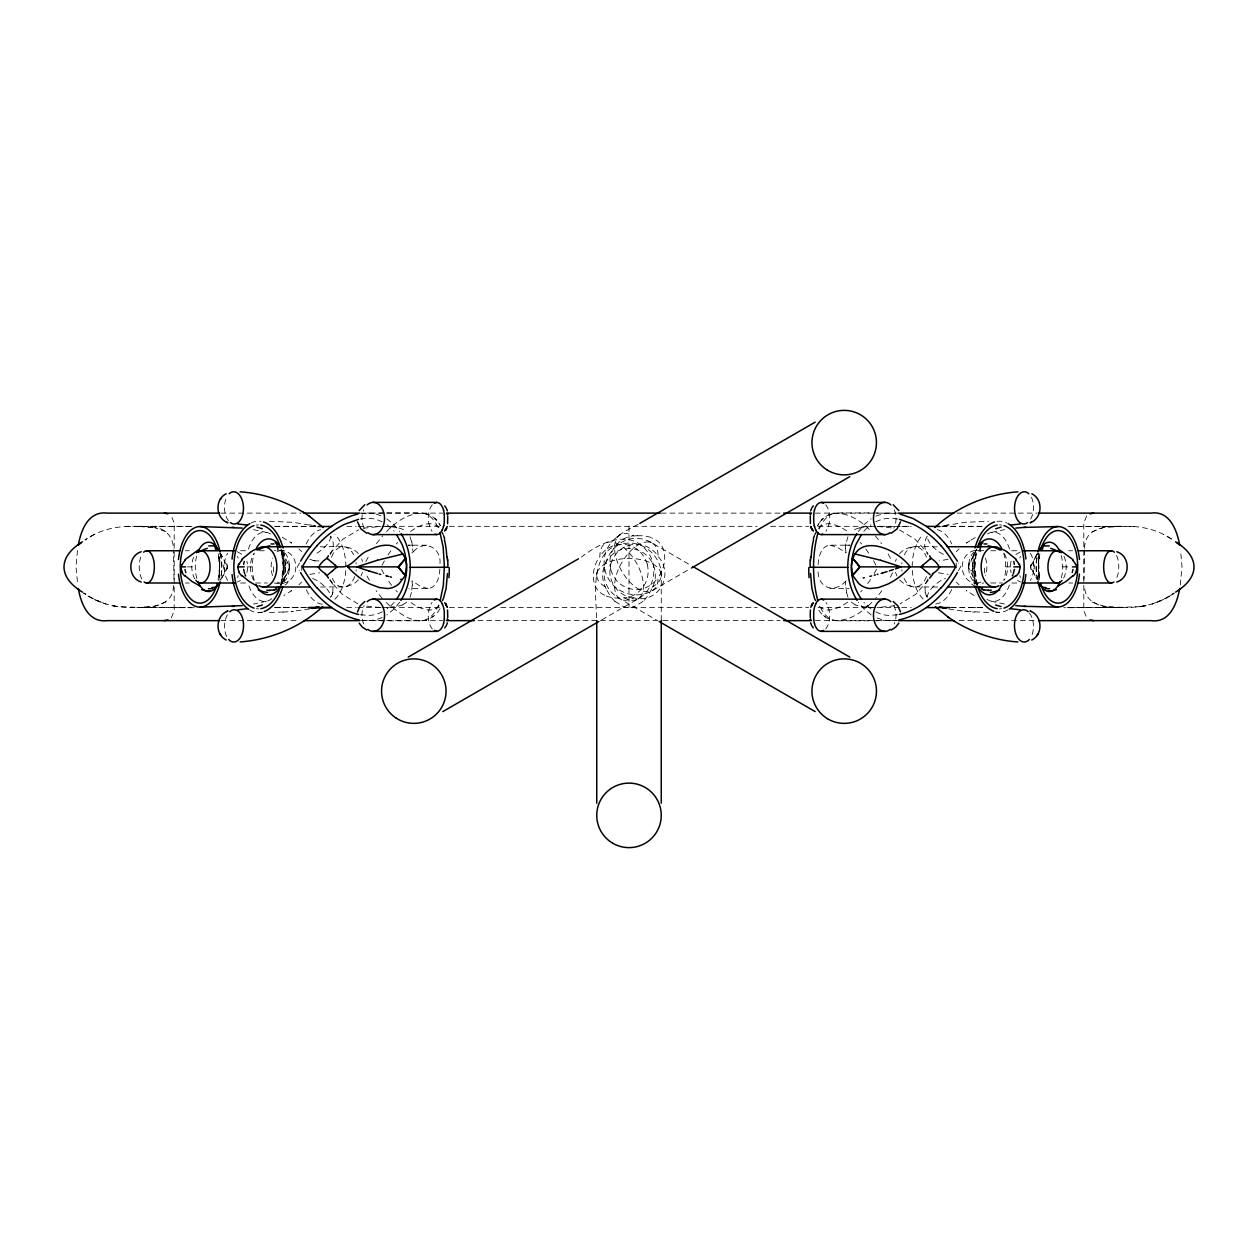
<?xml version="1.0" encoding="UTF-8"?>
<svg xmlns="http://www.w3.org/2000/svg" width="1258" height="1258" viewBox="0 0 1258 1258"><rect width="100%" height="100%" fill="white"/><g stroke="black" fill="none" stroke-linecap="round" stroke-linejoin="round"><path stroke-width="0.75" stroke-dasharray="5 3.75" d="M283.852 566.509L283.852 567.94M661.252 620.398L661.252 575.346C661.692 557.467 645.055 541.711 627.239 543.157C588.068 546.114 595.962 593.729 596.748 620.398M974.148 566.336L974.415 575.189M974.148 566.163L974.148 564.763M283.852 567.515L283.836 568.773M219.647 568.758L219.6 572.862M219.631 569.214L219.678 565.031M219.725 561.776L219.332 553.614M219.678 565.628L219.725 562.137M219.615 572.123L219.159 580.237M219.71 562.876L219.631 556.24M283.852 568.349L283.836 569.607M219.6 573.223L219.348 578.759M974.352 558.819L974.148 568.569M283.836 568.978L283.585 575.189M974.164 564.087L974.651 555.926M283.821 570.204L283.223 578.397M1038.668 553.614L1038.841 580.237M173.966 579.293L173.541 549.809M596.905 572.657L596.748 575.456M439.875 569.135C439.356 576.73 437.171 587.596 428.113 588.555L408.834 588.555M818.125 564.606C818.581 557.215 820.892 546.003 829.887 545.186L849.873 545.186L846.147 545.186M412.042 581.196L412.482 585.112M845.974 552.561L845.518 548.85M1038.369 556.24L1038.29 562.876M1084.459 549.809L1084.034 579.293M77.461 550.517L75.999 566.871L77.744 584.986M1180.271 584.986L1182.017 566.871L1180.554 550.517M332.772 592.88L333.024 585.536L330.083 579.01M1084.6 548.268C1084.333 526.85 1108.707 525.608 1124.573 526.426C1141.651 525.734 1158.964 530.011 1173.006 539.996L1163.744 534.493M173.4 585.473C173.871 605.255 151.966 608.29 136.839 607.441L139.213 607.441M411.46 592.455L410.171 596.811A15.678 14.844 87.4 0 1 409.872 597.487M846.54 541.522L847.829 537.166A15.678 14.86 87.4 0 1 848.128 536.49M280.849 584.876L283.27 566.871L281.525 551.429A41.97 24.704 90 0 1 280.88 584.891M610.68 564.071L613.244 557.781L617.285 552.341A26.104 26.088 0 0 1 658.154 556.461C674.823 575.11 658.296 604.327 633.623 597.802A32.252 16.889 -60 0 1 614.659 583.854A32.252 16.889 -60 0 1 637.491 545.343A32.252 16.889 -60 0 1 658.107 556.492M331.121 596.842L332.552 593.619M332.364 594.263L332.945 592.266M362.508 572.327L361.093 575.912M895.492 561.414L896.356 558.961M927.917 579.01L924.976 585.536L925.228 592.88M246.898 572.563L247.92 566.871L246.898 561.194M1011.102 561.194L1010.08 566.871L1011.102 572.563M280.267 587.47L289.639 567.216L281.383 549.07M819.273 529.099C822.323 521.142 828.786 512.541 838.221 512.949L871.196 512.934M438.633 604.862C435.598 612.615 429.387 620.949 420.219 620.807L386.961 620.807M975.532 551.57L976.538 549.243L968.739 564.638L968.88 569.402M606.199 588.901L605.145 586.715A27.251 27.22 -87.2 0 1 605.633 562.971A26.953 26.921 81.7 0 1 607.488 559.873A26.245 26.229 67.2 0 1 622.395 549.321L629 548.504L635.589 549.353A26.245 26.214 -1 0 1 650.496 559.889A26.953 26.937 -72 0 1 652.367 562.971A27.251 27.22 -84.1 0 1 652.855 586.7L651.801 588.901M365.874 561.555L369.852 553.976M976.617 549.07L968.361 566.855L976.9 585.269A27.943 16.448 -90 0 1 976.082 550.233M382.023 565.298L384.476 560.722M299.546 562.955L297.438 566.871L299.546 570.802M958.454 570.802L960.562 566.871L958.454 562.955M220.716 579.828L227.494 566.855L220.7 553.897M221.895 577.815L227.179 568.805L226.786 564.087M1037.3 553.897L1030.506 566.855L1037.284 579.812M1035.523 556.885L1037.378 553.74M1036.105 555.91L1030.506 566.855L1036.105 577.815M927.288 536.144C923.624 541.632 923.891 549.306 927.869 554.542M817.653 525.624L818.989 523.485L817.653 525.624C830.17 502.272 858.695 516.755 871.417 531.741M440.064 608.605C436.196 615.445 429.025 620.634 421.005 620.792M606.199 596.056A37.017 36.954 -31.1 0 0 620.634 597.959L624.377 597.802A32.252 16.889 60 0 0 643.341 583.854A32.252 16.889 60 0 0 620.509 545.343A32.252 16.889 60 0 0 599.893 556.492C590.961 567.94 589.404 590.222 606.277 595.852M637.366 535.719L633.623 535.939A32.252 16.889 60 0 0 614.659 549.888A32.252 16.889 60 0 0 637.491 588.398A32.252 16.889 60 0 0 658.107 577.249C667.227 565.408 668.438 543.613 651.723 537.905M171.308 617.772L174.186 610.853L174.186 522.888L171.308 515.984M387.967 554.967L392.182 548.991M1086.692 515.984L1083.814 522.888L1083.814 610.853L1086.692 617.772M928.467 579.969L915.604 594.389L900.115 603.84M329.926 553.426L342.915 539.179L358.467 529.901M330.131 554.542C334.109 549.306 334.376 541.632 330.712 536.144M399.714 602.236L393.723 609.328L386.851 614.91M858.286 531.521L864.277 524.413L871.149 518.831M376.488 543.629L382.747 535.814M818.471 528.502C826.16 518.941 839.495 525.907 847.42 531.426M358.53 579.828L353.608 584.074L345.887 586.841L320.334 587.014M899.47 553.913C908.622 542.638 925.511 547.639 937.666 546.727M439.262 605.585C431.415 614.785 418.096 607.614 410.344 602.142M396.38 543.943L397.78 542.418M301.7 582.061L298.995 584.703M956.316 551.602L959.021 548.96M386.583 531.741C399.305 516.771 427.814 502.241 440.347 525.624L439.011 523.485L440.347 525.624M642.948 601.403L633.875 607.001A16.59 16.59 -0.3 0 1 624.125 607.001L615.052 601.403M868.162 605.129C855.975 619.062 829.053 629.535 817.936 608.605M638.278 524.287C624.566 531.175 607.016 539.855 604.595 557.027C603.29 564.417 604.626 572.264 608.432 578.759C616.703 593.996 637.995 599.563 652.729 590.411L688.488 569.764M601.764 619.848L637.79 599.044C654.097 590.206 659.035 566.698 647.666 552.058C630.305 527.935 599.877 542.481 581.479 557.074M411.916 552.875L413.19 551.9L412.482 548.85M846.084 580.881C833.645 594.704 816.788 587.313 818.125 569.135M432.438 617.018L433.648 616.09M1015.882 554.479L1020.647 551.743M845.266 581.715L845.518 585.112M413.442 551.712C424.685 538.518 442.171 548.441 439.875 564.606M616.609 537.15L620.21 534.713L619.188 535.405M641.391 596.606L637.79 599.044L638.812 598.352M410.58 531.426C418.505 525.907 431.84 518.941 439.529 528.502M847.656 602.142C839.904 607.614 826.585 614.785 818.738 605.585M1163.76 599.343L1151.998 604.029L1163.634 599.358L1174.312 592.99C1157.266 606.089 1135.361 608.369 1114.604 607.394M291.054 591.008L291.73 590.568L283.852 595.49M966.977 542.67L966.301 543.11L971.648 539.619M1169.138 596.402L1174.39 593.037M970.956 540.075L975.783 537.276M94.256 534.493L84.994 539.996C100.184 528.973 119.148 525.545 137.562 526.363L190.996 526.316M240.451 580.488L237.353 582.014M165.93 601.984L154.592 606.152L142.311 607.268L190.996 607.425M1092.038 531.772L1103.124 527.605L1121.145 526.331L1114.792 526.316M402.875 604.595L405.658 602.959A12.8 12.14 87.4 0 0 406.664 602.11M382.133 617.568L375.293 619.958L367.651 620.807M875.867 516.173L882.833 513.767L890.475 512.934M309.845 574.387L319.548 572.799M948.076 559.307L939.018 560.942M363.216 528.234L380.356 526.426M894.784 605.743L877.644 607.551M859.277 527.983L858.679 528.14A24.389 23.116 87.4 0 0 855.125 529.382L852.342 531.018A12.8 12.14 87.4 0 0 851.839 531.442M266.24 601.324L253.44 604.044M991.807 532.338L1004.592 529.634M948.312 524.759L942.038 526.206L964.493 522.353L988.599 521.252M309.735 608.919L291.196 611.514M897.646 614.785L888.981 615.398A59.865 41.939 -90 0 1 875.631 611.797M360.354 518.972L367.289 518.312A60.148 42.143 90 0 1 382.385 521.944M938.452 572.799L948.155 574.387M361.706 513.343L384.854 512.934M896.294 620.398L872.989 620.807M866.589 526.866L872.737 526.504M391.411 607.111L385.262 607.488M269.448 612.473L285.44 611.923M283.05 612.111L293.554 611.341M274.291 582.989C302.942 589.231 302.942 544.51 274.291 550.752M318.982 560.942L314.5 560.785M1140.361 606.686L1113.959 607.504M143.381 607.284L137.091 607.457L139.717 607.472M1134.166 526.646L1067.004 526.316M150.866 526.363L156.071 526.316M191.939 526.599L123.834 526.646M258.582 612.567L262.199 612.536M1101.929 607.425L1107.134 607.394M1118.205 526.379L1066.061 526.599M1118.283 607.472L1120.909 607.457L1067.004 607.425M1097.731 607.598L1107.968 607.535M1106.773 607.551L1114.368 607.504M1091.472 607.614L1066.501 607.677M1100.42 607.567L1063.686 607.708M274.826 526.583L315.978 526.504M411.853 545.186L408.079 545.201L428.113 545.186M275.974 607.661L306.103 607.598M274.637 607.645L307.046 607.614M973.346 607.614L967.842 607.63L982.026 607.661M386.804 512.934L419.779 512.949C429.23 512.541 435.677 521.142 438.728 529.099M873.146 512.934L896.294 513.343M221.031 513.122L300.929 513.122M360.48 513.122L442.612 513.122M661.205 513.122L780.054 513.122M815.388 513.122L897.52 513.122M957.071 513.122L1036.969 513.122M143.208 526.316L136.855 526.331L154.876 527.605L139.795 526.379M274.904 526.316L316.104 526.316M346.815 526.473L356.281 526.457M358.184 526.457L380.922 526.442M381.96 526.316L439.954 526.316M449.358 526.316L757.174 526.316M770.651 526.316L808.642 526.316M818.046 526.316L876.04 526.316M879.861 526.316L900.241 526.316M903.936 526.316L909.738 526.316M941.896 526.316L983.096 526.316M320.334 546.727C332.489 547.639 349.378 542.638 358.53 553.913M185.398 550.752L189.282 550.752M1068.718 550.752L1072.602 550.752M240.593 550.752L246.301 550.752M259.321 550.752L267.246 550.752M983.709 550.752C955.058 544.51 955.058 589.231 983.709 582.989M990.754 550.752L998.679 550.752M1011.699 550.752L1017.408 550.752M246.914 566.871L252.245 566.871M1005.755 566.871L1011.086 566.871M187.363 566.871L195.289 566.855M1062.711 566.855L1070.637 566.871M240.593 583.004L246.206 583.004M255.563 583.004L267.246 582.989M990.754 582.989L1002.437 583.004M1011.794 583.004L1017.408 583.004M185.398 583.004L189.282 583.004M1068.718 583.004L1072.602 583.004M937.666 587.014L912.113 586.841L904.392 584.074L899.47 579.828M829.887 588.555L849.166 588.555M143.396 607.394C122.592 608.4 100.75 606.01 83.61 593.037M274.904 607.425L306.795 607.425M346.673 607.567L356.187 607.567M357.759 607.425L380.907 607.551M381.96 607.425L439.954 607.425M449.358 607.425L487.349 607.425M500.826 607.425L757.174 607.425M770.651 607.425L808.642 607.425M818.046 607.425L876.04 607.425M877.093 607.551L900.241 607.425M901.813 607.567L911.327 607.567M951.205 607.425L983.096 607.425M221.031 620.634L298.932 620.634M360.48 620.634L442.612 620.634M477.946 620.634L662.148 620.634M663.108 620.634L780.054 620.634M815.388 620.634L897.52 620.634M959.068 620.634L1036.969 620.634M385.011 620.807L361.706 620.398M837.781 620.807L871.039 620.807M942.022 526.504L983.174 526.583M877.078 526.442L899.816 526.457M901.719 526.457L911.185 526.473M950.954 607.614L983.363 607.645M188.008 607.677L191.499 607.677M367.525 512.934L375.167 513.767L382.133 516.173M194.314 607.708L166.528 607.614M181.97 607.677L157.58 607.567M890.35 620.807L882.833 619.99L875.867 617.568M150.032 607.535L160.269 607.598M143.632 607.504L151.227 607.551M269.401 521.252L293.507 522.353L315.962 526.206L313.729 525.687M144.041 607.504L117.639 606.686M1101.929 526.316L1107.134 526.363M988.552 612.473L964.446 611.341L948.265 608.919M995.801 612.536L999.418 612.567M150.866 607.394L156.071 607.425M877.644 526.426L894.784 528.234M829.887 545.186L837.026 547.104L846.084 552.875M428.113 588.555L420.974 586.637L411.916 580.881M380.356 607.551L363.216 605.743M420.219 620.807C408.425 620.351 398.456 612.473 389.838 605.129M385.262 526.504L391.411 526.866M872.737 607.488L866.589 607.111M836.995 620.792C828.157 620.461 822.37 612.363 819.367 604.862M964.446 611.341L966.804 611.514M972.56 611.923L974.95 612.111M897.646 518.972L890.711 518.312A60.148 42.143 -90 0 0 875.615 521.944M360.354 614.785L369.019 615.398A59.865 41.939 90 0 0 382.369 611.797M253.408 529.634L266.193 532.338M1004.56 604.044L991.76 601.324M309.924 559.307L313.808 560.643M313.148 560.518L315.113 560.911M309.688 524.759L311.984 525.294M398.723 527.983L399.321 528.14A24.389 23.116 -87.4 0 1 402.875 529.382L405.658 531.018A12.8 12.14 -87.4 0 1 406.161 531.442M1020.647 582.014L1017.549 580.488M237.353 551.743L242.118 554.479M899.533 529.901L915.085 539.179L928.074 553.426M357.885 603.84L342.396 594.389L329.533 579.969M94.24 599.343L106.002 604.029L94.366 599.358L83.688 592.99L88.862 596.402M855.125 604.595L852.342 602.959A12.8 12.14 -87.4 0 1 851.336 602.11M1092.07 601.984L1103.408 606.152L1121.161 607.441C1106.034 608.29 1084.129 605.255 1084.6 585.473M165.962 531.772L154.624 527.621C165.663 528.03 173.258 537.653 173.4 548.268M688.488 563.977L652.462 543.189C616.577 521.488 583.413 578.334 619.958 598.887L656.236 619.848M282.217 537.276L291.699 543.11L291.023 542.67M974.148 595.49L966.27 590.568L966.946 591.008M871.149 614.91L864.167 609.234L858.286 602.236M386.851 518.831L393.723 524.413L399.714 531.521M825.562 617.018L823.644 615.539M298.979 548.96L301.684 551.602M959.005 584.703L956.3 582.061M860.22 542.418L861.62 543.943M875.254 535.814L881.512 543.629M865.819 548.991L870.033 554.967M220.622 553.74L222.477 556.885M873.524 560.722L875.977 565.298M925.055 592.266L926.501 596.15M926.879 596.842L926.187 595.584M888.148 553.976L892.126 561.555M896.907 575.912L895.492 572.327M288.947 563.993L289.261 569.056L281.1 585.269A27.943 16.448 90 0 0 281.918 550.233M332.332 583.099L331.609 581.463M976.523 584.483L975.516 582.155L977.733 587.47M281.462 549.243L282.468 551.57M361.644 558.961L362.508 561.414M647.32 564.071L644.709 557.703L640.715 552.341A26.104 26.072 77 0 0 599.862 556.476M610.68 569.685L613.244 575.975L617.285 581.416A26.104 26.072 77 0 0 658.138 577.28M977.151 584.876L974.73 566.871L976.475 551.429A41.97 24.704 -90 0 0 977.12 584.891M846.54 592.455L847.829 596.811A15.678 14.844 -87.4 0 0 848.128 597.487M411.46 541.522L410.171 537.166A15.678 14.86 -87.4 0 0 409.872 536.49M974.777 578.397L974.179 569.811M283.349 555.926L283.821 563.301M1038.652 578.759L1038.4 572.862M660.937 571.006L661.252 575.346L661.173 574.12M283.648 558.819L283.852 564.417M283.836 563.694L283.852 565.801M1038.369 570.566L1038.385 571.352M283.852 565.455L283.852 566.871M629 526.442L629 607.315M363.735 623.968A16.134 11.291 -90 0 1 364.191 605.585M432.327 628.984A16.04 8.256 90 0 1 428.223 615.256A16.527 7.957 -87.4 0 1 431.981 602.566M364.191 528.156A16.134 11.291 -90 0 1 363.735 509.773M432.327 504.757A16.04 8.256 -90 0 0 428.223 518.5A16.527 7.957 87.4 0 0 431.981 531.191M893.809 605.585A16.134 11.291 -90 0 1 894.265 623.968M825.673 628.984A16.04 8.256 -90 0 0 829.777 615.256A16.527 7.957 87.4 0 0 826.019 602.566M894.265 509.773A16.134 11.291 -90 0 1 893.809 528.156M825.673 504.757A16.04 8.256 90 0 1 829.777 518.5A16.527 7.957 -87.4 0 1 826.019 531.191M1003.632 553.111A27.943 16.448 -90 0 1 1003.711 580.315M975.956 586.134A43.983 18.681 -59.5 0 1 969.682 581.526M984.7 573.129A44.014 8.822 82.7 0 1 984.479 566.996M1061.217 555.454A24.657 13.335 -90 0 1 1061.154 578.444M1038.227 580.363A24.657 13.335 -90 0 1 1038.353 553.033M866.605 606.954A47.537 45.036 -87.4 0 1 855.047 604.878M846.728 592.424A61.39 58.104 -87.6 0 1 845.769 585.096M845.297 548.818A61.375 58.544 86.7 0 1 846.288 541.459M859.277 527.951A60.793 57.585 87.4 0 1 866.589 526.898M254.289 580.315A27.943 16.448 90 0 1 254.368 553.111M288.318 581.526A43.983 18.681 59.5 0 1 282.044 586.134M273.521 566.996A44.014 8.822 -82.7 0 1 273.3 573.129M196.846 578.444A24.657 13.335 90 0 1 196.783 555.454M219.647 553.033A24.657 13.335 90 0 1 219.773 580.363M402.953 604.878A47.537 45.036 87.4 0 1 391.395 606.954M412.231 585.096A61.39 58.104 87.6 0 1 411.272 592.424M411.712 541.459A61.375 58.544 -86.7 0 1 412.703 548.818M391.411 526.898A60.793 57.585 -87.4 0 1 398.723 527.951M892.598 572.815A135.565 80.323 89.4 0 1 888.588 580.331M881.921 590.647A135.565 80.323 89.4 0 1 875.662 598.431M871.81 602.472A135.565 80.323 89.4 0 1 868.335 605.711M876.527 569.229A121.413 71.785 88.7 0 1 874.058 573.79M870.536 579.482A121.413 71.785 88.7 0 1 866.29 585.426M862.06 590.442A121.413 71.785 88.7 0 1 860.661 591.936M870.976 608.903A59.865 41.939 -90 0 1 863.869 602.362M863.837 531.316A60.148 42.143 -90 0 1 870.961 524.822M937.226 529.649A37.41 22.015 -90 0 1 943.374 532.669A38.165 22.471 -90 0 1 949.019 538.943A37.41 22.015 -90 0 1 951.677 543.896M956.127 562.924A37.41 22.015 -90 0 1 956.111 570.503M951.646 589.53A37.41 22.015 -90 0 1 935.669 604.029M923.105 599.012A37.41 22.015 -90 0 1 920.337 537.669A38.023 22.392 -90 0 1 923.089 534.398M997.059 521.378A45.54 26.811 -90 0 1 1006.872 522.966M1008.035 609.847A45.54 26.811 -90 0 1 995.471 611.765M974.761 584.545A45.54 26.811 -90 0 1 974.525 549.982M1001.635 608.668A41.97 24.704 -90 0 1 999.418 608.841M999.465 524.9A41.97 24.704 -90 0 1 1001.683 525.073M1031.403 497.319A16.134 9.498 -88.4 0 1 1029.484 520.781M943.406 554.338A16.134 6.62 38.2 0 1 927.539 536.317M1029.421 612.992A16.134 9.498 88.5 0 1 1031.324 636.469M927.508 597.377A16.134 6.62 -38.1 0 1 945.387 578.491M980.941 581.982A16.134 9.136 -90 0 1 968.613 566.871A16.134 9.136 -90 0 1 980.941 551.759M985.439 558.159A16.134 9.136 -90 0 1 985.439 575.598M1063.969 556.319A16.134 9.136 -90 0 1 1063.057 579.057M1030.286 553.316A16.134 7.564 -90 0 1 1030.286 580.441M1020.49 577.438A16.134 7.564 -90 0 1 1019.845 575.598M1019.845 558.159A16.134 7.564 -90 0 1 1020.49 556.319M1116.569 555.47A16.134 7.564 -90 0 1 1116.176 579.057M987.451 534.021A34.737 18.791 -90 0 1 1006.038 541.066A34.611 18.713 -90 0 1 1009.875 550.155M1009.388 585.017A34.611 18.713 -90 0 1 986.146 598.666M977.545 585.017A34.611 18.713 -90 0 1 977.073 550.155M1037.457 579.828A40.303 21.795 -90 0 1 1037.473 553.913M1004.34 553.677A20.159 13.209 -90 0 1 1004.34 580.08M904.329 554.794A20.159 13.209 -90 0 1 926.486 557.215M926.486 576.541A20.159 13.209 -90 0 1 914.896 587.03A20.159 13.209 -90 0 1 903.307 576.541M901.986 571.163A20.159 13.209 -90 0 1 901.829 569.748M901.829 564.009A20.159 13.209 -90 0 1 901.986 562.593M389.666 605.711A135.565 80.323 -89.4 0 1 386.19 602.472M382.338 598.431A135.565 80.323 -89.4 0 1 376.079 590.647M369.412 580.331A135.565 80.323 -89.4 0 1 365.402 572.815M397.339 591.936A121.413 71.785 -88.7 0 1 395.94 590.442M391.71 585.426A121.413 71.785 -88.7 0 1 387.464 579.482M383.942 573.79A121.413 71.785 -88.7 0 1 381.473 569.229M394.131 602.362A59.865 41.939 90 0 1 387.024 608.903M387.039 524.822A60.148 42.143 90 0 1 394.163 531.316M322.331 604.233A37.52 22.094 90 0 1 306.307 589.703M301.826 570.613A37.52 22.094 90 0 1 301.81 563.018M306.276 543.928A37.52 22.094 90 0 1 308.981 538.943A38.165 22.471 90 0 1 314.626 532.653A37.52 22.094 90 0 1 320.759 529.634M334.927 599.217A37.52 22.094 90 0 0 337.71 537.685A38.023 22.392 90 0 0 334.911 534.398M262.529 612.033A45.665 26.89 90 0 1 249.933 610.099M251.113 522.951A45.665 26.89 90 0 1 260.956 521.362M283.553 550.061A45.665 26.89 90 0 1 283.302 584.734M258.582 608.841A41.97 24.704 90 0 1 256.365 608.668M256.317 525.073A41.97 24.704 90 0 1 258.535 524.9M228.516 520.781A16.134 9.498 88.4 0 1 226.597 497.319M330.461 536.317A16.134 6.62 -38.2 0 1 314.594 554.338M226.676 636.469A16.134 9.498 -88.5 0 1 228.579 612.992M312.613 578.491A16.134 6.62 38.1 0 1 330.492 597.377M277.059 551.759A16.134 9.136 -90 0 1 289.387 566.871A16.134 9.136 -90 0 1 277.059 581.982M272.561 575.598A16.134 9.136 -90 0 1 272.561 558.159M194.943 579.057A16.134 9.136 -90 0 1 194.031 556.319M237.51 556.319A16.134 7.564 -90 0 1 238.155 558.159M238.155 575.598A16.134 7.564 -90 0 1 237.51 577.438M227.714 580.441A16.134 7.564 -90 0 1 227.714 553.316M141.824 579.057A16.134 7.564 -90 0 1 141.431 555.47M270.549 534.021A34.737 18.791 90 0 0 251.962 541.066A34.611 18.713 90 0 0 248.125 550.155M271.854 598.666A34.611 18.713 90 0 1 248.612 585.017M280.927 550.155A34.611 18.713 90 0 1 280.455 585.017M220.527 553.913A40.303 21.795 90 0 1 220.543 579.828M253.66 580.08A20.159 13.209 -90 0 1 253.66 553.677M331.514 557.215A20.159 13.209 -90 0 1 353.671 554.794M356.014 562.593A20.159 13.209 -90 0 1 356.171 564.009M356.171 569.748A20.159 13.209 -90 0 1 356.014 571.163M354.693 576.541A20.159 13.209 -90 0 1 343.104 587.03A20.159 13.209 -90 0 1 331.514 576.541M637.366 535.798A37.017 36.954 -31.1 0 1 651.801 537.701M610.853 569.638A26.827 26.795 -88.7 0 1 633.607 535.735M633.607 597.959A26.827 26.78 15.2 0 1 610.838 564.119M605.145 586.715A32.252 16.889 0 0 1 606.56 563.222A32.252 16.889 0 0 1 651.44 563.222A32.252 16.889 0 0 1 652.855 586.715M614.942 601.497A46.939 46.923 -63.7 0 1 606.309 588.854M651.691 588.854A46.939 46.923 16.4 0 1 643.058 601.497M647.147 564.119A26.827 26.795 -88.7 0 1 624.393 598.006M219.521 566.871L218.153 580.237A36.293 19.625 90 0 0 218.137 553.52L219.521 566.871M1038.558 563.615L1039.847 580.237A36.293 19.625 -90 0 1 1039.863 553.52L1038.558 563.615M822.197 519.617L821.568 520.23L823.314 518.516L822.197 519.617M830.28 514.333L828.582 514.994L831.774 513.783L830.28 514.333M1145.959 605.68L1139.764 606.718L1145.959 605.68M112.041 605.68L118.236 606.718L112.041 605.68M427.72 514.333L426.226 513.783L429.418 514.994L427.72 514.333M651.361 542.638L648.546 541.286L652.462 543.189L651.361 542.638M435.803 519.617L434.686 518.516L436.432 520.23L435.803 519.617M972.686 569.182A4.041 2.374 -90 0 0 970.956 562.829A4.041 2.374 -90 0 0 968.581 568.553A4.041 2.374 -90 0 0 972.686 569.182M1034.013 568.899A3.57 1.934 -90 0 0 1032.614 563.301A3.57 1.934 -90 0 0 1030.679 568.349A3.57 1.934 -90 0 0 1034.013 568.899M285.204 564.826A4.041 2.374 90 0 0 287.264 570.896A4.041 2.374 90 0 0 289.324 564.826A4.041 2.374 90 0 0 285.204 564.826M223.893 565.078A3.57 1.934 90 0 0 225.559 570.424A3.57 1.934 90 0 0 227.242 565.078A3.57 1.934 90 0 0 223.893 565.078"/><path stroke-width="1.5" d="M406.365 569.371L406.365 564.37A44.722 31.34 90 0 0 403.519 548.394A43.259 30.302 -90 0 0 401.931 544.179L396.616 534.729M400.909 600.443C413.237 580.567 413.3 553.677 401.16 533.707M410.187 567.342L447.565 567.279M447.722 516.095L447.596 523.674M810.278 617.647L810.294 614.423M406.774 567.342L404.714 576.306L399.179 583.618A36.419 25.522 90 0 1 395.814 586.086A32.362 22.66 90 0 1 387.621 588.508L379.397 587.58L370.245 584.137A109.886 76.974 -90 0 1 347.79 566.933M810.545 560.628L810.702 556.995M447.455 573.491L446.118 588.382L443.461 598.383M851.241 566.1C855.125 530.467 896.86 548.394 910.179 566.871L955.655 566.871L954.036 569.795A118.142 82.761 -90 0 1 941 587.989M444.294 618.999L444.278 611.514A16.716 7.406 -89.8 0 0 443.681 608.07L443.461 607.001A14.278 6.526 -89.3 0 0 442.329 604.076M813.706 514.758L813.722 522.243A16.716 7.406 -89.8 0 0 814.319 525.687M243.643 564.386L244.241 561.414M1014.357 569.371L1013.366 573.601M1072.98 569.481L1072.697 570.786M443.461 526.756L443.712 525.718M357.461 611.938L360.197 605.774L364.836 601.481M900.539 521.803L897.111 528.863L891.246 533.266M78.31 545.249C80.905 530.278 88.327 510.764 107.197 513.122L219.568 513.122M1179.721 588.492C1177.048 603.29 1169.783 623.386 1150.818 620.634L1038.432 620.634M447.329 622.836L446.621 624.943M810.671 510.905L811.379 508.814M444.703 531.096L447.25 526.41M810.75 607.331L813.297 602.661M813.297 538.911L814.413 535.641M440.19 600.569L443.351 585.3L444.341 566.666M818.015 532.559C812.165 554.589 812.008 578.507 817.81 600.569M1072.162 572.563L1072.461 571.698M218.263 583.728L217.367 585.552M810.435 610.004L810.278 613.605M443.146 599.154L442.486 600.601M815.011 534.225L815.656 532.889M1012.36 575.912L1012.894 574.796M442.36 529.76L441.684 531.018M815.64 603.997L816.316 602.739A21.04 10.206 87 0 1 817.558 600.978M1031.749 640.023C1043.464 634.331 1042.379 615.351 1030.129 611.042M932.791 574.356L929.631 578.145M446.181 625.792L444.719 627.836M811.819 507.949L813.281 505.905M1075.543 572.327L1075.936 571.557A8.303 7.579 88 0 0 1076.801 566.871A8.334 7.627 88.3 0 0 1076.298 564.638M317 587.989A118.142 82.761 90 0 1 303.949 569.811L302.345 566.871L303.964 563.946A118.236 82.824 90 0 1 317 545.768M300.568 561.162C313.132 539.415 332.961 520.183 357.901 514.035M957.432 572.579C944.664 594.672 924.378 614.25 898.872 619.974M328.401 555.784L326.986 558.237L328.102 559.197M856.84 533.707C844.7 553.677 844.763 580.567 857.091 600.443M227.824 522.746C215.543 518.438 214.505 499.473 226.173 493.765M220.339 499.332L220.873 498.483M1037.048 635.321L1038.07 633.717M359.19 510.591L364.836 504.725M898.81 623.166L895.727 627.082L891.246 630.022M861.384 534.729L856.069 544.179A43.259 30.302 90 0 0 854.481 548.394A44.722 31.34 -90 0 0 851.635 564.37L851.635 569.371M398.11 566.871L405.674 558.08M910.179 566.871L859.67 566.871L858.789 568.034M859.403 567.531L854.905 572.972M216.974 586.118L216.879 586.228A35.68 13.807 41.2 0 1 211.831 587.612M858.333 568.899L857.673 569.748M857.657 569.465L853.6 574.041M302.345 566.871L342.726 566.871C353.105 566.556 358.53 553.363 368.893 550.281C375.246 547.073 382.416 544.447 389.634 545.406C399.273 547.01 406.57 556.476 406.759 566.1M817.574 600.994L818.109 600.443A16.527 7.957 87.4 0 1 823.675 600.097M854.386 573.538L852.374 575.299M185.02 559.637L198.906 549.494M241.835 559.323L250.94 551.9M1072.932 575.724L1066.045 581.463L1057.742 586.134M853.427 574.56L852.326 575.661M1015.835 575.708L1000.535 586.259M405.626 558.442L398.503 567.389M934.82 527.527C957.181 506.471 987.404 494.127 1017.911 491.831M322.693 606.655C300.363 627.38 270.439 639.63 240.168 641.942M328.369 578.145L326.954 575.535L332.427 570.88M82.399 541.821C57.931 556.696 57.837 577.202 82.368 592.078M930.118 559.024L931.014 558.237L929.599 555.784M929.976 559.15L923.199 564.858M332.662 570.692L336.94 567.091M921.06 566.65L922.979 565.046M78.672 544.667L81.188 542.748M1175.632 592.078C1200.163 577.202 1200.069 556.696 1175.601 541.821M326.813 558.363L325.114 559.59A28.226 24.83 54.9 0 0 318.667 566.996M251.396 551.617L252.308 551.035M227.871 611.042C215.621 615.351 214.536 634.331 226.251 640.023M253.235 550.485L254.619 549.699M1030.176 522.746C1042.457 518.438 1043.495 499.473 1031.827 493.765M408.221 657.101L578.476 558.804M639.772 523.407L815.168 422.153M442.832 711.603L598.777 621.562M691.475 568.05L849.779 476.656M226.754 611.514L227.588 611.168M1030.459 522.62L1031.293 522.274M141.226 551.743C127.373 555.957 127.373 577.784 141.226 582.014M1116.774 582.014C1130.628 577.784 1130.628 555.957 1116.774 551.743M356.863 566.886L377.369 560.266M900.303 567.185L895.507 568.868M893.384 569.575L889.327 570.88M887.079 571.588L882.896 572.83M257.009 606.592L262.372 604.988M995.676 528.753L1001.038 527.149M882.754 572.877L881.166 573.334M377.526 560.219L403.079 553.96M877.974 574.23L877.188 574.45M313.761 607.976L318.651 606.733M875.301 574.953L874.263 575.221M871.621 575.912L869.813 576.368M358.64 519.302L344.975 524.177A135.581 94.979 -90 0 0 316.985 545.72M899.36 614.439L902.788 613.574A131.147 91.865 -90 0 0 940.89 587.801M864.309 577.689L863.13 577.972M312.031 608.385L316.01 607.457M1044.407 545.878L1049.251 545.925M164.358 620.634L167.974 619.942M1090.026 513.814L1093.642 513.122M212.665 588.728L208.451 588.697M274.527 590.081L269.558 590.112M208.749 545.925L213.593 545.878M1049.549 588.697L1045.382 588.728M247.417 608.715L237.872 609.8M1010.63 525.042L1020.175 523.988M988.442 590.112L983.473 590.081M984.055 543.975L986.901 543.959M1023.87 527.416L1058.104 526.552M1015.835 528.077L1025.805 527.244M199.928 607.189L242.212 605.617M232.227 606.45L234.177 606.293M271.099 543.959L273.945 543.975M317.944 526.504L331.656 526.473M308.933 607.598L331.452 607.567L308.053 607.598M372.824 502.382L436.903 502.367M821.097 502.367L885.176 502.382M304.043 513.122L359.662 513.122M446.433 513.122L660.198 513.122M783.671 513.122L811.567 513.122M898.338 513.122L953.957 513.122M1038.432 513.122L1150.818 513.122C1169.783 510.371 1177.048 530.451 1179.721 545.249M372.824 534.619L436.825 534.603M821.175 534.603L885.176 534.619M263.142 546.727L310.632 546.727M947.368 546.727L994.858 546.727M146.51 550.752L179.69 550.752M200.588 550.752L234.963 550.752M1023.037 550.752L1057.412 550.752M1078.31 550.752L1111.49 550.752M238.014 566.871L244.241 566.871M1013.759 566.871L1019.986 566.871M182.457 572.327L182.064 571.557A8.303 7.579 -88 0 1 181.199 566.871L185.602 566.871M347.821 566.871L398.33 566.871L399.242 568.364M1072.398 566.871L1076.785 566.871M847.813 567.342L810.482 567.279M146.51 582.989L179.69 583.004M200.588 582.989L234.963 583.004M1023.037 583.004L1057.412 582.989M1078.31 583.004L1111.49 582.989M263.142 587.014L309.672 587.014M948.328 587.014L994.858 587.014M372.824 599.138L436.825 599.138M821.175 599.138L885.176 599.138M219.568 620.634L107.197 620.634C88.327 622.977 80.905 603.463 78.31 588.492M304.043 620.634L359.662 620.634M446.433 620.634L474.329 620.634M783.671 620.634L811.567 620.634M898.338 620.634L953.957 620.634M372.824 631.374L436.903 631.39M821.097 631.39L885.176 631.374M900.099 514.035L913.182 518.579L926.454 526.363L940.056 526.504M926.548 607.567L949.947 607.598M199.896 526.552L242.165 528.077M1058.072 607.189L1023.823 606.293M237.825 523.988L247.37 525.042M1020.128 609.8L1010.583 608.715M240.089 491.831C262.733 493.278 284.78 500.983 304.106 512.745M1017.832 641.942C995.188 640.464 973.142 632.711 953.831 620.933M232.195 527.244L234.13 527.416M1015.788 605.617L1025.773 606.45M1090.026 619.942L1093.642 620.634M164.358 513.122L167.974 513.814M359.128 619.974C333.622 614.25 313.336 594.672 300.568 572.579M854.921 553.96L880.474 560.219M401.491 579.451L400.689 579.278M939.349 606.733L945.969 608.385M941.99 607.457L944.239 607.976M899.36 519.302L913.025 524.177A135.581 94.979 90 0 1 941.015 545.72M358.64 614.439L355.212 613.574A131.147 91.865 90 0 1 317.11 587.801M391.427 577.155L390.09 576.84M388.612 576.463L387.181 576.117M386.646 575.975L385.86 575.771M380.812 574.45L379.004 573.947M880.631 560.266L901.011 566.808M377.369 573.491L376.032 573.113M375.104 572.83L373.862 572.469M256.962 527.149L262.324 528.753M373.374 572.327L370.182 571.352M995.628 604.988L1000.991 606.592M369.805 571.242L368.877 570.943M368.673 570.88L364.616 569.575M364.16 569.434L363.389 569.166M362.493 568.868L358.105 567.342M1030.412 611.168L1031.245 611.514M226.707 522.274L227.541 522.62M200.258 586.134L191.955 581.463L185.068 575.724M257.528 586.291L249.226 581.526L242.165 575.708M366.754 533.266L360.889 528.863L357.461 521.803M366.754 630.022L362.273 627.082L359.19 623.166M1059.094 549.494L1072.98 559.637M1003.381 549.699L1004.765 550.485M692.985 566.572L849.779 657.101M659.223 621.562L815.168 711.603M1005.692 551.035L1006.604 551.617M935.307 606.655L948.721 617.568M309.216 516.095L323.18 527.527M303.414 512.289L309.908 516.535M1007.06 551.9L1016.165 559.323M948.045 617.128L954.539 621.389M893.164 504.725L898.81 510.591M893.164 601.481L897.803 605.774L900.539 611.938M931.187 558.363L932.886 559.59A28.226 24.83 -54.9 0 1 939.333 566.996M326.891 575.582L325.209 574.356M926.454 526.363L933.09 531.505M1176.812 542.748L1179.328 544.667M921.06 567.091L925.338 570.692M925.574 570.88L930.181 574.78M334.801 564.858L328.401 559.464M335.021 565.046L336.94 566.65M933.294 531.678L935.197 533.345M936.141 534.194L940.229 538.188M405.674 575.661L403.189 572.752M852.326 558.08L854.449 560.282M852.374 558.442L856.478 562.876M940.324 538.282L943.972 542.245M404.463 574.434L403.614 573.538M440.426 600.994L439.891 600.443A16.527 7.957 -87.4 0 0 434.325 600.097M403.299 573.192L401.522 570.865M854.858 560.738L857.893 564.575M403.095 572.972L398.55 567.169M944.16 542.465L945.12 543.582M856.384 562.468L857.185 563.726M401.601 571.274L400.343 569.465M945.214 543.692L946.063 544.714M813.297 531.096L810.907 526.945M444.703 602.661L447.093 606.796M813.281 627.836L811.819 625.792M444.719 505.905L446.181 507.949M857.201 563.442L858.333 565.141M946.158 544.84L946.912 545.752M400.453 569.89L399.211 568.034M1041.026 586.118L1041.121 586.228A35.68 13.807 -41.2 0 0 1046.169 587.612M947.007 545.878L957.432 561.162M857.893 564.292L858.789 565.707M858.349 564.858L859.67 566.871M1040.618 585.52L1039.737 583.728M219.93 633.717L220.952 635.321M816.316 531.018L815.64 529.76M955.655 566.871L954.036 563.946A118.236 82.824 -90 0 0 941 545.768M442.36 603.997L441.684 602.739A21.04 10.206 -87 0 0 440.442 600.978M239.067 571.619L238.878 571.242A8.507 7.988 -88.7 0 1 238.564 564.166M442.344 532.889L442.989 534.225M245.106 574.796L245.64 575.912M815.514 600.601L814.854 599.154M810.404 523.627L810.278 516.095M447.565 610.004L447.722 617.647M811.379 624.943L810.671 622.836M446.621 508.814L447.329 510.905M814.539 598.383L811.882 588.382L810.545 573.491M443.587 535.641L444.703 538.911M185.539 571.698L185.838 572.563M439.986 532.559L443.162 547.01L444.341 565.958M244.634 573.601L243.643 569.371M810.75 526.41L811.033 527.306M446.967 606.435L447.25 607.331M814.288 525.718L814.539 526.756M1013.759 561.414L1014.357 564.386M185.303 570.786L185.02 569.481M851.226 567.342L853.286 576.306L858.821 583.618A36.419 25.522 -90 0 0 862.186 586.086A32.362 22.66 -90 0 0 870.379 588.508L878.603 587.58L887.755 584.137A109.886 76.974 90 0 0 910.21 566.933M813.706 618.999L813.722 611.514A16.716 7.406 89.8 0 1 814.319 608.07L814.539 607.001A14.278 6.526 89.3 0 1 815.671 604.076M444.294 514.758L444.278 522.243A16.716 7.406 89.8 0 1 443.681 525.687M447.298 556.995L447.455 560.628M661.252 620.398L661.252 803.186M596.748 620.398L596.748 803.186M367.132 601.686A16.134 11.291 -90 0 1 381.599 604.406A16.134 11.291 -90 0 1 382.118 625.226A16.134 11.291 -90 0 1 367.823 629.409M448.052 619.628A9.372 0.802 82.4 0 1 447.235 618.952M443.571 623.622A16.841 8.208 87.5 0 1 434.387 630.415M444.357 619.03A16.417 7.406 89.6 0 1 443.508 623.543M367.132 504.93A16.134 11.291 -90 0 1 381.599 507.65A16.134 11.291 -90 0 1 382.118 528.47A16.134 11.291 -90 0 1 367.823 532.653M447.235 514.789A9.372 0.802 -82.4 0 1 448.052 514.113M434.387 503.342A16.841 8.208 -87.5 0 1 443.571 510.119M443.508 510.198A16.417 7.406 -89.6 0 1 444.357 514.711M443.398 526.693A14.278 6.526 89.3 0 1 442.329 529.665M441.684 531.033A21.04 10.206 87 0 1 440.442 532.779L439.891 533.313A16.527 7.957 87.4 0 1 435.142 534.1M890.177 629.409A16.134 11.291 -90 0 1 875.883 625.226A16.134 11.291 -90 0 1 876.401 604.406A16.134 11.291 -90 0 1 890.868 601.686M810.765 618.952A9.372 0.802 -82.4 0 1 809.948 619.628M823.613 630.415A16.841 8.208 -87.5 0 1 814.429 623.622M814.492 623.543A16.417 7.406 -89.6 0 1 813.643 619.03M890.177 532.653A16.134 11.291 -90 0 1 875.883 528.47A16.134 11.291 -90 0 1 876.401 507.65A16.134 11.291 -90 0 1 890.868 504.93M809.948 514.113A9.372 0.802 82.4 0 1 810.765 514.789M814.429 510.119A16.841 8.208 87.5 0 1 823.613 503.342M813.643 514.711A16.417 7.406 89.6 0 1 814.492 510.198M815.671 529.665A14.278 6.526 -89.3 0 1 814.602 526.693M816.316 531.033A21.04 10.206 -87 0 0 817.558 532.779L818.109 533.313A16.527 7.957 -87.4 0 0 822.858 534.1M977.67 547.104A27.943 16.448 -90 0 1 1002.076 549.243M1002.06 584.483A27.943 16.448 -90 0 1 978.913 588.555M999.811 589.955A42.599 23.808 -48.6 0 1 990.36 592.392M991.273 590.065A35.995 15.804 -40.2 0 1 988.222 590.552M983.709 589.719A35.538 15.065 -39.2 0 1 981.602 589.263M982.545 587.973A41.262 17.958 -42.2 0 1 978.441 586.92M980.076 550.249A36.875 15.898 53.5 0 1 982.828 542.402M988.128 545.783A37.253 15.332 38 0 1 1000.267 550.108M1000.865 549.29A48.197 27.141 48.8 0 1 1001.918 549.856M1019.467 564.323A8.507 8.004 89 0 1 1019.106 571.368M1019.373 571.918A18.964 17.706 -90 0 1 1016.055 575.96M1015.772 559.81A17.172 15.159 76.3 0 1 1019.059 564.543M1075.936 572.642A18.791 16.952 -90 0 1 1073.153 576.022M1039.674 549.982A24.657 13.335 -90 0 1 1059.739 551.319M1059.881 582.045A24.657 13.335 -90 0 1 1039.941 584.294M1056.421 589.625A35.696 16.952 -48.1 0 1 1048.181 590.867M1050.697 548.346A35.743 13.634 40.6 0 1 1059.55 552.152M1072.634 560.109A16.228 13.885 78.1 0 1 1075.905 564.858M1042.426 549.384A35.822 13.744 53 0 1 1043.92 545.296M939.789 567.043A27.975 24.468 27.9 0 1 932.367 573.79M279.087 588.555A27.943 16.448 90 0 1 255.94 584.483M255.924 549.243A27.943 16.448 90 0 1 280.33 547.104M267.639 592.392A42.599 23.808 48.6 0 1 258.189 589.955M269.778 590.552A35.995 15.804 40.2 0 1 266.727 590.065M276.398 589.263A35.538 15.065 39.2 0 1 274.291 589.719M279.559 586.92A41.262 17.958 42.2 0 1 275.455 587.973M275.172 542.402A36.875 15.898 -53.5 0 1 277.924 550.249M257.733 550.108A37.253 15.332 -38 0 1 269.872 545.783M256.082 549.856A48.197 27.141 -48.8 0 1 257.135 549.29M241.945 575.96A18.964 17.706 90 0 1 238.627 571.918M238.941 564.543A17.172 15.159 -76.3 0 1 242.228 559.81M181.199 566.871A8.334 7.627 -88.3 0 1 181.702 564.638M184.847 576.022A18.791 16.952 90 0 1 182.064 572.642M218.059 584.294A24.657 13.335 90 0 1 198.119 582.045M198.261 551.319A24.657 13.335 90 0 1 218.326 549.982M209.819 590.867A35.696 16.952 48.1 0 1 201.579 589.625M198.45 552.152A35.743 13.634 -40.6 0 1 207.303 548.346M182.095 564.858A16.228 13.885 -78.1 0 1 185.366 560.109M214.08 545.296A35.822 13.744 -53 0 1 215.574 549.384M325.633 573.79A27.975 24.468 -27.9 0 1 318.211 567.043M809.067 577.705A22.046 4.167 -88.3 0 1 808.784 567.688M810.105 567.311A21.276 2.39 90 0 1 810.246 559.668M811.158 557.609A45.351 12.722 85.9 0 1 813.58 539.886M861.746 599.453A47.002 32.928 90 0 1 851.304 569.418M1008.114 523.627A45.54 26.811 -90 0 1 1010.599 525.309A46.452 27.346 -90 0 1 1016.417 531.411A45.54 26.811 -90 0 1 1025.868 558.992M1025.852 574.497A45.54 26.811 -90 0 1 1009.278 609.061M993.914 611.294A45.54 26.811 -90 0 1 975.327 586.621M975.044 547.89A45.54 26.811 -90 0 1 981.507 532.92A46.452 27.346 -90 0 1 988.332 525.294A45.54 26.811 -90 0 1 994.575 521.96M1003.963 525.608A41.97 24.704 -90 0 1 1024.154 566.871A41.97 24.704 -90 0 1 1003.915 608.133M997.201 608.668A41.97 24.704 -90 0 1 977.482 586.149M977.513 547.592A41.97 24.704 -90 0 1 997.248 525.073M1027.692 522.542A16.134 9.498 -88.4 0 1 1014.546 507.304A16.134 9.498 -88.4 0 1 1028.84 493.734M1029.327 639.473A16.134 9.498 88.5 0 1 1017.124 636.752A16.134 9.498 88.5 0 1 1016.322 615.933A16.134 9.498 88.5 0 1 1028.273 611.75M1062.019 580.441A16.134 9.136 -90 0 1 1050.32 577.721A16.134 9.136 -90 0 1 1049.895 556.901A16.134 9.136 -90 0 1 1061.453 552.718M1113.865 581.982A16.134 7.564 -90 0 1 1103.659 566.304A16.134 7.564 -90 0 1 1114.368 552.199M1079.458 559.448A40.177 21.716 -90 0 0 1071.8 535.562A40.979 22.157 -90 0 0 1067.13 530.184A40.177 21.716 -90 0 0 1049.093 530.2A40.979 22.157 -90 0 0 1043.511 536.93A40.177 21.716 -90 0 0 1037.897 551.979M1079.443 574.073A40.177 21.716 -90 0 1 1060.18 606.733A40.177 21.716 -90 0 1 1037.897 581.558M1040.665 550.202A36.293 19.625 -90 0 1 1070.479 538.707A36.293 19.625 -90 0 1 1070.464 595.018A36.293 19.625 -90 0 1 1040.665 583.539M998.978 585.756A20.159 13.209 -90 0 1 981.193 565.44A20.159 13.209 -90 0 1 1000.692 549.18M449.216 567.688A22.046 4.167 88.3 0 1 448.933 577.705M447.754 559.668A21.276 2.39 -90 0 1 447.895 567.311M444.42 539.886A45.351 12.722 -85.9 0 1 446.842 557.609M406.696 569.418A47.002 32.928 -90 0 1 396.254 599.453M248.675 609.328A45.665 26.89 90 0 1 232.07 574.654M232.054 559.087A45.665 26.89 90 0 1 241.583 531.395A46.452 27.346 90 0 1 247.401 525.294M247.37 525.309A45.665 26.89 90 0 1 249.855 523.627M263.441 521.944A45.665 26.89 90 0 1 269.699 525.309A46.452 27.346 90 0 1 276.556 532.936A45.665 26.89 90 0 1 283.019 547.953M282.751 586.81A45.665 26.89 90 0 1 264.101 611.561M254.085 608.133A41.97 24.704 90 0 1 233.846 566.871A41.97 24.704 90 0 1 254.037 525.608M260.752 525.073A41.97 24.704 90 0 1 280.487 547.592M280.518 586.149A41.97 24.704 90 0 1 260.799 608.668M229.16 493.734A16.134 9.498 88.4 0 1 243.454 507.304A16.134 9.498 88.4 0 1 230.308 522.542M229.727 611.75A16.134 9.498 -88.5 0 1 241.678 615.933A16.134 9.498 -88.5 0 1 240.876 636.752A16.134 9.498 -88.5 0 1 228.673 639.473M196.547 552.718A16.134 9.136 -90 0 1 208.105 556.901A16.134 9.136 -90 0 1 207.68 577.721A16.134 9.136 -90 0 1 195.981 580.441M143.632 552.199A16.134 7.564 -90 0 1 154.341 566.304A16.134 7.564 -90 0 1 144.135 581.982M220.166 581.699A40.303 21.795 90 0 1 197.805 606.954A40.303 21.795 90 0 1 178.479 574.198M178.479 559.527A40.303 21.795 90 0 1 186.153 535.578A40.979 22.157 90 0 1 190.87 530.184A40.303 21.795 90 0 1 208.938 530.2A40.979 22.157 90 0 1 214.489 536.93A40.303 21.795 90 0 1 220.166 552.042M217.335 583.539A36.293 19.625 90 0 1 187.536 595.018A36.293 19.625 90 0 1 187.521 538.707A36.293 19.625 90 0 1 217.335 550.202M257.308 549.18A20.159 13.209 -90 0 1 276.807 565.44A20.159 13.209 -90 0 1 259.022 585.756M446.621 528.203L445.961 529.429L446.621 528.203M811.835 604.689L811.379 605.554L812.637 603.463L811.835 604.689M446.165 529.068L445.363 530.294L446.165 529.068M812.637 530.294L811.835 529.068L812.637 530.294M445.646 603.871L446.165 604.689L445.646 603.871M812.039 529.429L811.379 528.203L812.039 529.429M446.448 605.224L445.961 604.312L446.448 605.224M826.773 469.753A32.252 32.252 0 0 0 876.417 444.168A32.252 32.252 0 0 0 829.431 413.961A32.252 32.252 0 0 0 826.773 469.753M827.418 718.664A32.252 32.252 0 0 0 876.449 691.884A32.252 32.252 0 0 0 828.755 662.809A32.252 32.252 0 0 0 827.418 718.664M612.866 843.3A32.252 32.252 0 0 0 661.252 815.373A32.252 32.252 0 0 0 612.866 787.445A32.252 32.252 0 0 0 612.866 843.3M396.364 718.255A32.252 32.252 0 0 0 446.008 692.655A32.252 32.252 0 0 0 399.022 662.463A32.252 32.252 0 0 0 396.364 718.255"/></g></svg>
